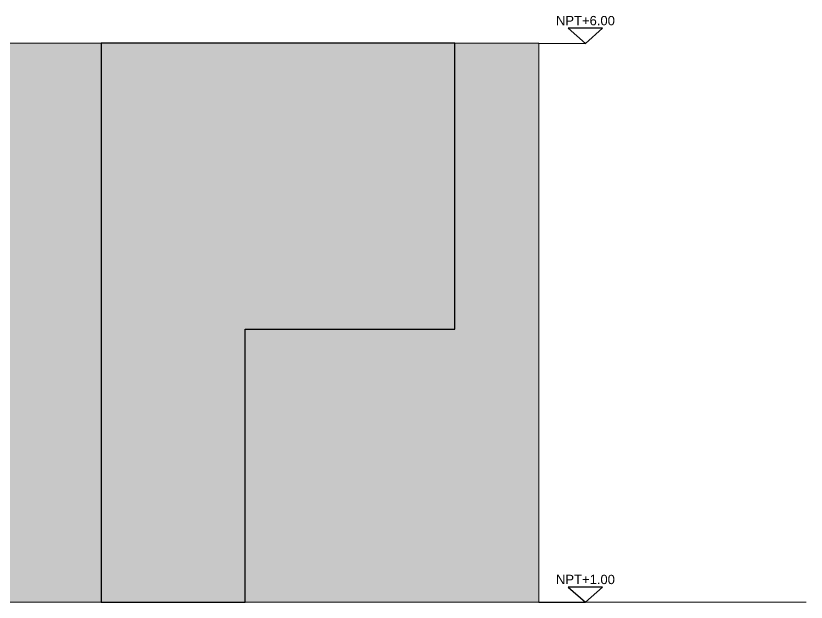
# Model space of a CAD drawing. Header units: millimetres. Extents: x 19901 to 42199, y 14545 to 21214.
# Drawn here: x 38164 to 39012, y 16977 to 17607 of the extents above; entities that cross this region are included whole.
import ezdxf
from ezdxf.enums import TextEntityAlignment as Align

# ---------------------------------------------------------------- set-up
doc = ezdxf.new("R2010")
doc.units = ezdxf.units.MM
doc.layers.get('0').update_dxf_attribs({"lineweight": 18})
doc.layers.add('A-ANNO-SYMB', color=3, linetype='Continuous')
doc.layers.add('A-ANNO-TEXT', color=3, linetype='Continuous')
doc.layers.add('MURO', color=1, linetype='Continuous', lineweight=25)
doc.layers.add('vetro', color=140, linetype='Continuous', lineweight=15)
doc.styles.add('ARIAL', font='Arial.ttf')

msp = doc.modelspace()

# ---------------------------------------------------------------- hatches: boundary and pattern name
at = {"layer": 'MURO'}
h = msp.add_hatch(color=256, dxfattribs=at)
h.dxf.hatch_style = 1
h.paths.add_polyline_path([(38255.24, 17577.31), (38634.93, 17577.31), (38725.05, 17577.31), (38725.05, 16977.31), (38255.24, 16977.31)])
at = {"layer": 'vetro'}
h = msp.add_hatch(color=256, dxfattribs=at)
h.dxf.hatch_style = 1
h.paths.add_polyline_path([(38255.24, 17577.31), (37841.94, 17577.31), (37841.94, 17279.18), (38101.36, 17279.18), (38101.36, 17270.31), (38124.54, 17270.31), (38124.54, 16977.31), (38255.24, 16977.31)])
h = msp.add_hatch(color=256, dxfattribs=at)
h.dxf.hatch_style = 1
h.paths.add_polyline_path([(38409.72, 16977.31), (38725.05, 16977.31), (38725.05, 17577.31), (38634.93, 17577.31), (38634.93, 17270.31), (38409.72, 17270.31)])

# ---------------------------------------------------------------- linework, layer by layer
at = {"ltscale": 2}
msp.add_line((36381.9, 16977.31), (39012.07, 16977.31), dxfattribs=at)
msp.add_line((36725.01, 16977.31), (38725.05, 16977.31))
at = {"layer": 'A-ANNO-SYMB', "ltscale": 0.8}
for p, q in [((38725.05, 17577.31), (38775.05, 17577.25)), ((38725.05, 16977.31), (38775.05, 16977.25))]:
    msp.add_line(p, q, dxfattribs=at)
at = {"layer": 'A-ANNO-SYMB'}
for points in [[(38775.05, 17577.25), (38793.47, 17593.46), (38756.67, 17593.51)], [(38775.05, 16977.25), (38793.47, 16993.46), (38756.67, 16993.51)]]:
    msp.add_lwpolyline(points, close=True, dxfattribs=at)
at = {"layer": 'MURO'}
msp.add_lwpolyline([(38409.72, 17270.31), (38634.93, 17270.31), (38634.93, 17577.31), (38255.24, 17577.31), (38255.24, 16977.31), (38409.72, 16977.31), (38409.72, 17270.31)], dxfattribs=at)
at = {"layer": 'vetro'}
for points in [[(38124.54, 16977.31), (38255.24, 16977.31), (38255.24, 17577.31), (37841.94, 17577.31), (37841.94, 17279.18), (38101.36, 17279.18), (38101.36, 17270.31), (38124.54, 17270.31), (38124.54, 16977.31)], [(38725.05, 16977.31), (38725.05, 17577.31), (38634.93, 17577.31), (38634.93, 17270.31), (38409.72, 17270.31), (38409.72, 16977.31), (38725.05, 16977.31)]]:
    msp.add_lwpolyline(points, dxfattribs=at)

# ---------------------------------------------------------------- texts
at = {"layer": 'A-ANNO-TEXT', "style": 'ARIAL'}
for s, p in [('NPT+6.00', (38775.07, 17596.69)), ('NPT+1.00', (38775.07, 16996.69))]:
    msp.add_text(s, height=10, rotation=359.93499, dxfattribs=at).set_placement(p, align=Align.CENTER)

doc.saveas('drawing.dxf')
